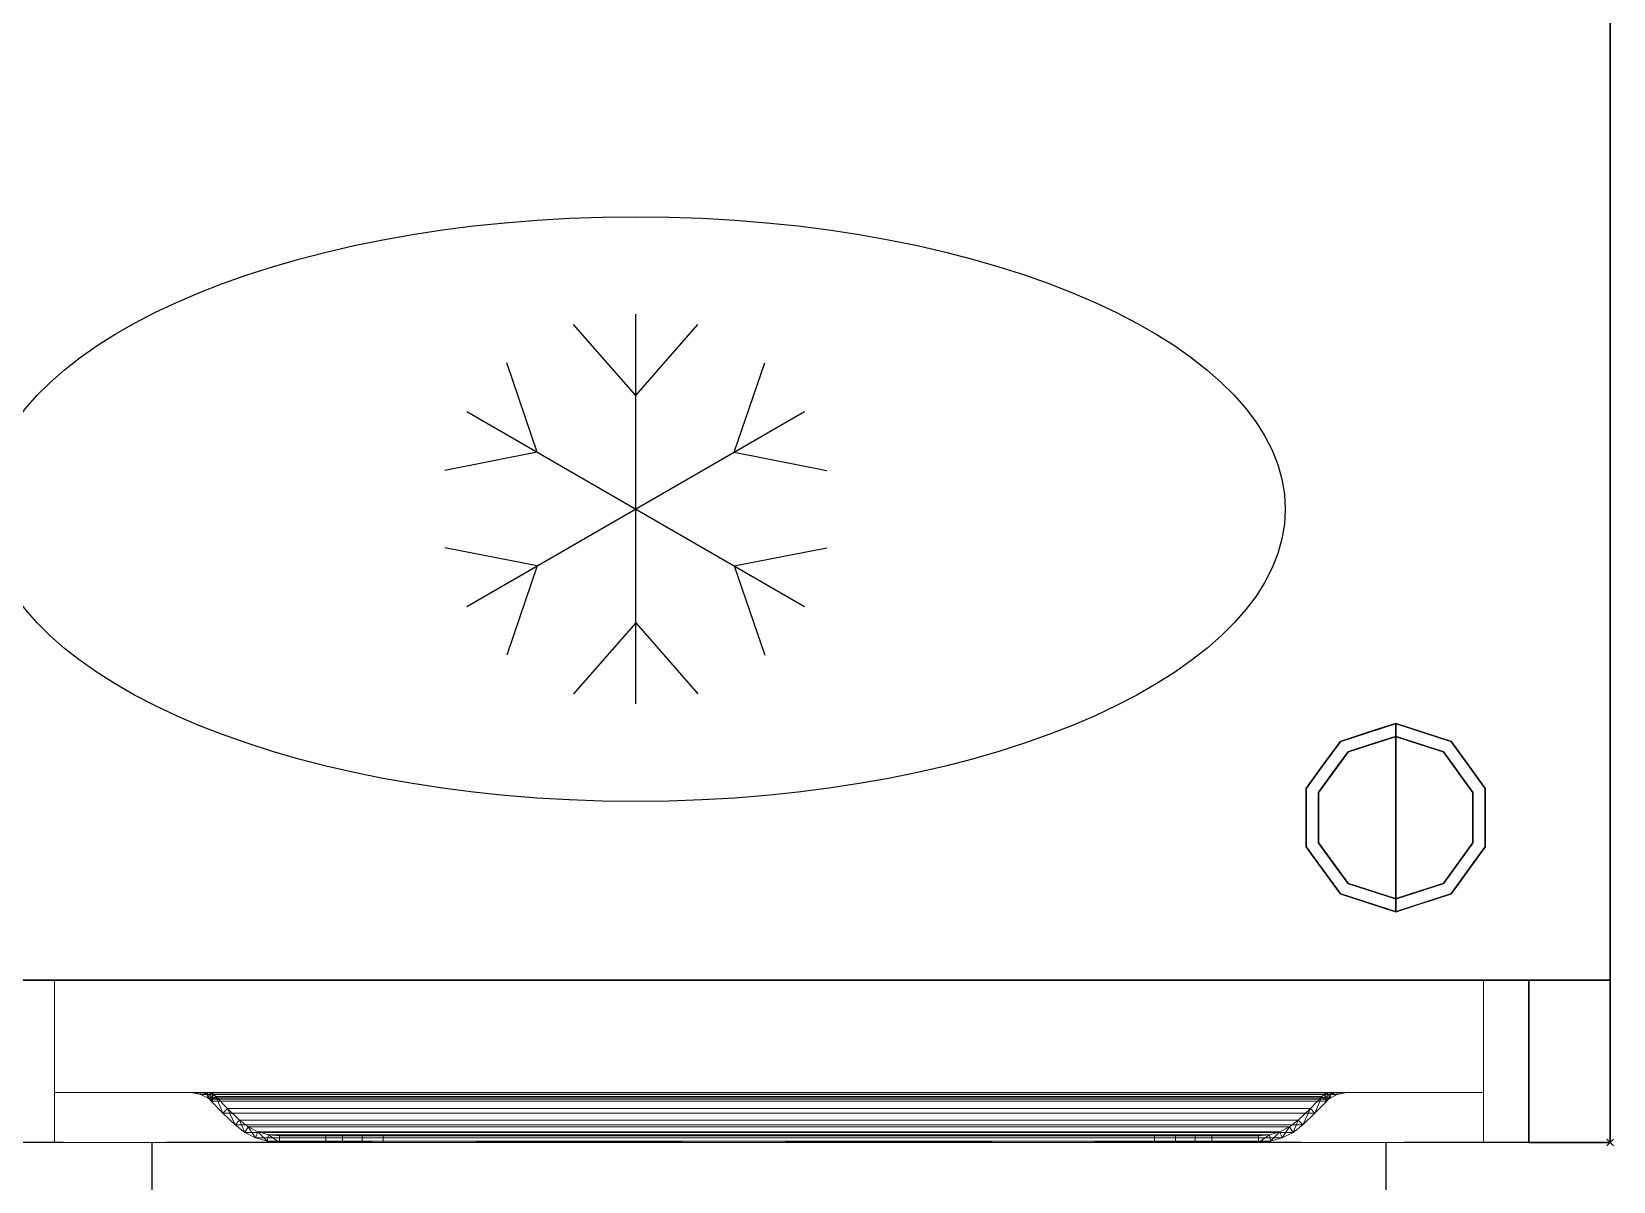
# Model space of a CAD drawing. Header units: millimetres. Extents: x -1 to 1796, y -1098 to 1.
# Drawn here: x 1309 to 1796, y -707 to -353 of the extents above; entities that cross this region are included whole.
import ezdxf

# ---------------------------------------------------------------- set-up
doc = ezdxf.new("R2010")
doc.units = ezdxf.units.MM
doc.header["$PDMODE"] = 3
doc.linetypes.add('NASCOSTA', pattern=[9.525, 6.35, -3.175])
for name, color, linetype in [('IQ_200_3D', 1, 'Continuous'), ('IQ_204_2D', 7, 'Continuous'), ('IQ_204_3D', 7, 'Continuous'), ('IQ_INS_3D', 3, 'Continuous')]:
    doc.layers.add(name, color=color, linetype=linetype)

# ---------------------------------------------------------------- blocks, each defined once
blk = doc.blocks.new('hpp_bh_2d')
at = {"layer": 'IQ_204_2D', "linetype": 'NASCOSTA', "ltscale": 10}
for p, q in [((30, 0), (30, -45)), ((410, -45), (410, 0)), ((0, -45), (0, -80)), ((440, -45), (0, -45)), ((440, -80), (440, -45)), ((0, -80), (440, -80)), ((30, -80), (30, -205)), ((410, -205), (410, -80)), ((0, -205), (0, -240)), ((440, -205), (0, -205)), ((0, -205), (0, -240)), ((440, -240), (440, -205)), ((440, -240), (440, -205)), ((0, -240), (440, -240))]:
    blk.add_line(p, q, dxfattribs=at)
blk = doc.blocks.new('hpp_bh_3d')
at = {"layer": 'IQ_200_3D', "lineweight": 9}
mesh = blk.add_polyface(dxfattribs=at)
corners = [(0, -50, 568.83), (0, -34.6, 626.33), (0, -34.6, 675), (0, 0, 675), (0, 0, 472.33), (0, -50, 472.33), (0, -50, 356.17), (0, -34.6, 413.66), (0, -34.6, 462.33), (0, 0, 462.33), (0, 0, 47), (0, -50, 47)]
mesh.append_faces([[corners[k] for k in face] for face in [(7, 9, 6)]], dxfattribs={"vtx0": -1, "vtx1": -1})
mesh.append_faces([[corners[k] for k in face] for face in [(10, 11, 6, 9), (7, 8, 9)]], dxfattribs={"vtx2": -1})
mesh.append_faces([[corners[k] for k in face] for face in [(4, 5, 0, 1), (1, 2, 3, 4)]], dxfattribs={"vtx3": -1})
mesh = blk.add_polyface(dxfattribs=at)
corners = [(440, -50, 472.33), (0, -50, 472.33), (0, 0, 472.33), (440, 0, 472.33)]
mesh.append_faces([[corners[k] for k in face] for face in [(0, 1, 2, 3)]])
mesh = blk.add_polyface(dxfattribs=at)
corners = [(440, 0, 472.33), (0, 0, 472.33), (0, 0, 675), (440, 0, 675)]
mesh.append_faces([[corners[k] for k in face] for face in [(0, 1, 2, 3)]])
mesh = blk.add_polyface(dxfattribs=at)
corners = [(440, 0, 675), (0, 0, 675), (0, -34.6, 675), (440, -34.6, 675)]
mesh.append_faces([[corners[k] for k in face] for face in [(0, 1, 2, 3)]])
mesh = blk.add_polyface(dxfattribs=at)
corners = [(440, -50, 47), (0, -50, 47), (0, 0, 47), (440, 0, 47)]
mesh.append_faces([[corners[k] for k in face] for face in [(0, 1, 2, 3)]])
mesh = blk.add_polyface(dxfattribs=at)
corners = [(440, 0, 47), (0, 0, 47), (0, 0, 462.33), (440, 0, 462.33)]
mesh.append_faces([[corners[k] for k in face] for face in [(0, 1, 2, 3)]])
mesh = blk.add_polyface(dxfattribs=at)
corners = [(440, 0, 462.33), (0, 0, 462.33), (0, -34.6, 462.33), (440, -34.6, 462.33)]
mesh.append_faces([[corners[k] for k in face] for face in [(0, 1, 2, 3)]])
mesh = blk.add_polyface(dxfattribs=at)
corners = [(440, -50, 568.83), (440, -50, 472.33), (440, 0, 472.33), (440, 0, 675), (440, -34.6, 675), (440, -34.6, 626.33), (440, -50, 356.17), (440, -50, 47), (440, 0, 47), (440, 0, 462.33), (440, -34.6, 462.33), (440, -34.6, 413.66)]
mesh.append_faces([[corners[k] for k in face] for face in [(9, 11, 6)]], dxfattribs={"vtx0": -1, "vtx2": -1})
mesh.append_faces([[corners[k] for k in face] for face in [(3, 4, 5, 2), (0, 1, 2, 5), (9, 10, 11)]], dxfattribs={"vtx2": -1})
mesh.append_faces([[corners[k] for k in face] for face in [(6, 7, 8, 9)]], dxfattribs={"vtx3": -1})
mesh = blk.add_polyface(dxfattribs=at)
corners = [(440, -34.6, 626.33), (0, -34.6, 626.33), (0, -50, 568.83), (440, -50, 568.83)]
mesh.append_faces([[corners[k] for k in face] for face in [(0, 1, 2, 3)]])
mesh = blk.add_polyface(dxfattribs=at)
corners = [(440, -34.6, 413.66), (0, -34.6, 413.66), (0, -50, 356.17), (440, -50, 356.17)]
mesh.append_faces([[corners[k] for k in face] for face in [(0, 1, 2, 3)]])
mesh = blk.add_polyface(dxfattribs=at)
corners = [(440, -34.6, 626.33), (440, -34.6, 675), (0, -34.6, 675), (0, -34.6, 626.33), (48.27, -34.6, 656.6), (47.14, -34.6, 657.73), (44.96, -34.6, 659.62), (42.53, -34.6, 661.17), (39.91, -34.6, 662.35), (400.09, -34.6, 662.35), (397.47, -34.6, 661.17), (395.04, -34.6, 659.62), (392.86, -34.6, 657.73), (391.73, -34.6, 656.6)]
mesh.append_faces([[corners[k] for k in face] for face in [(12, 9, 10, 11)]], dxfattribs={"vtx0": -1})
mesh.append_faces([[corners[k] for k in face] for face in [(13, 0, 9, 12)]], dxfattribs={"vtx0": -1, "vtx1": -1, "vtx2": -1})
mesh.append_faces([[corners[k] for k in face] for face in [(8, 3, 4, 5)]], dxfattribs={"vtx0": -1, "vtx1": -1, "vtx3": -1})
mesh.append_faces([[corners[k] for k in face] for face in [(0, 13, 4, 3), (9, 0, 1)]], dxfattribs={"vtx0": -1, "vtx2": -1})
mesh.append_faces([[corners[k] for k in face] for face in [(2, 3, 8)]], dxfattribs={"vtx1": -1, "vtx2": -1})
mesh.append_faces([[corners[k] for k in face] for face in [(1, 2, 8, 9)]], dxfattribs={"vtx1": -1, "vtx3": -1})
mesh.append_faces([[corners[k] for k in face] for face in [(5, 6, 7, 8)]], dxfattribs={"vtx3": -1})
mesh = blk.add_polyface(dxfattribs=at)
corners = [(440, -34.6, 413.66), (440, -34.6, 462.33), (0, -34.6, 462.33), (0, -34.6, 413.66), (48.27, -34.6, 443.93), (47.14, -34.6, 445.06), (44.96, -34.6, 446.95), (42.53, -34.6, 448.5), (39.91, -34.6, 449.69), (400.09, -34.6, 449.69), (397.47, -34.6, 448.5), (395.04, -34.6, 446.95), (392.86, -34.6, 445.06), (391.73, -34.6, 443.93)]
mesh.append_faces([[corners[k] for k in face] for face in [(12, 9, 10, 11)]], dxfattribs={"vtx0": -1})
mesh.append_faces([[corners[k] for k in face] for face in [(13, 0, 9, 12)]], dxfattribs={"vtx0": -1, "vtx1": -1, "vtx2": -1})
mesh.append_faces([[corners[k] for k in face] for face in [(8, 3, 4, 5)]], dxfattribs={"vtx0": -1, "vtx1": -1, "vtx3": -1})
mesh.append_faces([[corners[k] for k in face] for face in [(0, 13, 4, 3), (9, 0, 1)]], dxfattribs={"vtx0": -1, "vtx2": -1})
mesh.append_faces([[corners[k] for k in face] for face in [(2, 3, 8)]], dxfattribs={"vtx1": -1, "vtx2": -1})
mesh.append_faces([[corners[k] for k in face] for face in [(1, 2, 8, 9)]], dxfattribs={"vtx1": -1, "vtx3": -1})
mesh.append_faces([[corners[k] for k in face] for face in [(5, 6, 7, 8)]], dxfattribs={"vtx3": -1})
mesh = blk.add_polyface(dxfattribs=at)
corners = [(39.91, -34.6, 662.35), (42.53, -34.6, 661.17), (44.96, -34.6, 659.62), (47.14, -34.6, 657.73), (47.14, -36.25, 657.73), (45.05, -35.22, 659.55), (42.6, -34.74, 661.13), (47.14, -35.09, 657.73), (41, -34.66, 661.86), (41.02, -34.6, 661.85)]
mesh.append_faces([[corners[k] for k in face] for face in [(7, 2, 3)]], dxfattribs={"vtx0": -1})
mesh.append_faces([[corners[k] for k in face] for face in [(5, 2, 7)]], dxfattribs={"vtx0": -1, "vtx1": -1, "vtx2": -1})
mesh.append_faces([[corners[k] for k in face] for face in [(6, 1, 2), (1, 6, 8)]], dxfattribs={"vtx0": -1, "vtx2": -1})
mesh.append_faces([[corners[k] for k in face] for face in [(5, 6, 2), (9, 1, 8)]], dxfattribs={"vtx1": -1, "vtx2": -1})
mesh.append_faces([[corners[k] for k in face] for face in [(8, 0, 9), (7, 4, 5)]], dxfattribs={"vtx2": -1})
mesh = blk.add_polyface(dxfattribs=at)
corners = [(48.27, -37.26, 656.6), (391.73, -37.26, 656.6), (392.27, -36.73, 657.14), (392.86, -36.25, 657.73), (394.95, -35.22, 659.55), (397.4, -34.74, 661.13), (400.09, -34.6, 662.35), (39.91, -34.6, 662.35), (42.6, -34.74, 661.13), (45.05, -35.22, 659.55), (47.14, -36.25, 657.73), (47.73, -36.73, 657.14)]
mesh.append_faces([[corners[k] for k in face] for face in [(8, 5, 6, 7)]], dxfattribs={"vtx0": -1})
mesh.append_faces([[corners[k] for k in face] for face in [(9, 4, 5, 8), (4, 9, 10, 3), (11, 2, 3, 10)]], dxfattribs={"vtx0": -1, "vtx2": -1})
mesh.append_faces([[corners[k] for k in face] for face in [(0, 1, 2, 11)]], dxfattribs={"vtx2": -1})
mesh = blk.add_polyface(dxfattribs=at)
corners = [(48.27, -37.26, 443.93), (391.73, -37.26, 443.93), (392.27, -36.73, 444.47), (392.86, -36.25, 445.06), (394.95, -35.22, 446.88), (397.4, -34.74, 448.46), (400.09, -34.6, 449.69), (39.91, -34.6, 449.69), (42.6, -34.74, 448.46), (45.05, -35.22, 446.88), (47.14, -36.25, 445.06), (47.73, -36.73, 444.47)]
mesh.append_faces([[corners[k] for k in face] for face in [(8, 5, 6, 7)]], dxfattribs={"vtx0": -1})
mesh.append_faces([[corners[k] for k in face] for face in [(9, 4, 5, 8), (4, 9, 10, 3), (11, 2, 3, 10)]], dxfattribs={"vtx0": -1, "vtx2": -1})
mesh.append_faces([[corners[k] for k in face] for face in [(0, 1, 2, 11)]], dxfattribs={"vtx2": -1})
mesh = blk.add_polyface(dxfattribs=at)
corners = [(39.91, -34.6, 449.69), (42.53, -34.6, 448.5), (44.96, -34.6, 446.95), (47.14, -34.6, 445.06), (47.14, -36.25, 445.06), (45.05, -35.22, 446.88), (42.6, -34.74, 448.46), (47.14, -35.09, 445.06), (41, -34.66, 449.19), (41.02, -34.6, 449.18)]
mesh.append_faces([[corners[k] for k in face] for face in [(7, 2, 3)]], dxfattribs={"vtx0": -1})
mesh.append_faces([[corners[k] for k in face] for face in [(5, 2, 7)]], dxfattribs={"vtx0": -1, "vtx1": -1, "vtx2": -1})
mesh.append_faces([[corners[k] for k in face] for face in [(6, 1, 2), (1, 6, 8)]], dxfattribs={"vtx0": -1, "vtx2": -1})
mesh.append_faces([[corners[k] for k in face] for face in [(5, 6, 2), (9, 1, 8)]], dxfattribs={"vtx1": -1, "vtx2": -1})
mesh.append_faces([[corners[k] for k in face] for face in [(8, 0, 9), (7, 4, 5)]], dxfattribs={"vtx2": -1})
mesh = blk.add_polyface(dxfattribs=at)
corners = [(47.14, -34.6, 657.73), (48.27, -34.6, 656.6), (49.03, -35.21, 655.84), (49.73, -35.89, 655.14), (53.3, -39.59, 651.57), (57, -43.16, 647.87), (59.67, -45.22, 645.2), (62.68, -46.75, 642.19), (65.92, -47.68, 638.95), (69.28, -48, 635.59), (83.58, -48, 621.29), (83.58, -50, 621.29), (69.28, -50, 635.59), (65.55, -49.65, 639.32), (61.95, -48.61, 642.92), (58.6, -46.91, 646.27), (55.64, -44.62, 649.23), (51.89, -41.01, 652.98), (48.27, -37.26, 656.6), (47.73, -36.73, 657.14), (47.14, -36.25, 657.73)]
mesh.append_faces([[corners[k] for k in face] for face in [(13, 8, 12), (15, 6, 14), (7, 14, 6), (18, 3, 17), (2, 19, 1)]], dxfattribs={"vtx0": -1, "vtx1": -1})
mesh.append_faces([[corners[k] for k in face] for face in [(12, 8, 9), (7, 13, 14), (2, 18, 19), (1, 19, 20)]], dxfattribs={"vtx0": -1, "vtx2": -1})
mesh.append_faces([[corners[k] for k in face] for face in [(5, 6, 15), (7, 8, 13), (4, 5, 16), (15, 16, 5), (3, 4, 17), (16, 17, 4), (2, 3, 18)]], dxfattribs={"vtx1": -1, "vtx2": -1})
mesh.append_faces([[corners[k] for k in face] for face in [(10, 11, 12, 9), (20, 0, 1)]], dxfattribs={"vtx2": -1})
mesh = blk.add_polyface(dxfattribs=at)
corners = [(47.14, -34.6, 445.06), (48.27, -34.6, 443.93), (49.03, -35.21, 443.17), (49.73, -35.89, 442.47), (53.3, -39.59, 438.9), (57, -43.16, 435.2), (59.67, -45.22, 432.53), (62.68, -46.75, 429.52), (65.92, -47.68, 426.28), (69.28, -48, 422.92), (83.58, -48, 408.62), (83.58, -50, 408.62), (69.28, -50, 422.92), (65.55, -49.65, 426.66), (61.95, -48.61, 430.26), (58.6, -46.91, 433.6), (55.64, -44.62, 436.57), (51.89, -41.01, 440.31), (48.27, -37.26, 443.93), (47.73, -36.73, 444.47), (47.14, -36.25, 445.06)]
mesh.append_faces([[corners[k] for k in face] for face in [(13, 8, 12), (15, 6, 14), (7, 14, 6), (2, 19, 1)]], dxfattribs={"vtx0": -1, "vtx1": -1})
mesh.append_faces([[corners[k] for k in face] for face in [(12, 8, 9), (7, 13, 14), (3, 17, 18, 2), (2, 18, 19), (1, 19, 20)]], dxfattribs={"vtx0": -1, "vtx2": -1})
mesh.append_faces([[corners[k] for k in face] for face in [(5, 6, 15), (7, 8, 13), (15, 16, 5), (3, 4, 17)]], dxfattribs={"vtx1": -1, "vtx2": -1})
mesh.append_faces([[corners[k] for k in face] for face in [(4, 5, 16, 17)]], dxfattribs={"vtx1": -1, "vtx3": -1})
mesh.append_faces([[corners[k] for k in face] for face in [(10, 11, 12, 9), (20, 0, 1)]], dxfattribs={"vtx2": -1})
mesh = blk.add_polyface(dxfattribs=at)
corners = [(390.27, -35.89, 655.14), (49.73, -35.89, 655.14), (49.03, -35.21, 655.84), (48.27, -34.6, 656.6), (391.73, -34.6, 656.6), (390.97, -35.21, 655.84)]
mesh.append_faces([[corners[k] for k in face] for face in [(0, 1, 2, 5), (3, 4, 5, 2)]], dxfattribs={"vtx2": -1})
mesh = blk.add_polyface(dxfattribs=at)
corners = [(390.27, -35.89, 442.47), (49.73, -35.89, 442.47), (49.03, -35.21, 443.17), (48.27, -34.6, 443.93), (391.73, -34.6, 443.93), (390.97, -35.21, 443.17)]
mesh.append_faces([[corners[k] for k in face] for face in [(0, 1, 2, 5), (3, 4, 5, 2)]], dxfattribs={"vtx2": -1})
mesh = blk.add_polyface(dxfattribs=at)
corners = [(391.73, -37.26, 656.6), (48.27, -37.26, 656.6), (51.89, -41.01, 652.98), (55.64, -44.62, 649.23), (384.36, -44.62, 649.23), (388.11, -41.01, 652.98)]
mesh.append_faces([[corners[k] for k in face] for face in [(0, 1, 2, 5), (3, 4, 5, 2)]], dxfattribs={"vtx2": -1})
mesh = blk.add_polyface(dxfattribs=at)
corners = [(391.73, -37.26, 443.93), (48.27, -37.26, 443.93), (51.89, -41.01, 440.31), (55.64, -44.62, 436.57), (384.36, -44.62, 436.57), (388.11, -41.01, 440.31)]
mesh.append_faces([[corners[k] for k in face] for face in [(0, 1, 2, 5), (3, 4, 5, 2)]], dxfattribs={"vtx2": -1})
mesh = blk.add_polyface(dxfattribs=at)
corners = [(383, -43.16, 647.87), (57, -43.16, 647.87), (53.3, -39.59, 651.57), (49.73, -35.89, 655.14), (390.27, -35.89, 655.14), (386.7, -39.59, 651.57)]
mesh.append_faces([[corners[k] for k in face] for face in [(0, 1, 2, 5), (3, 4, 5, 2)]], dxfattribs={"vtx2": -1})
mesh = blk.add_polyface(dxfattribs=at)
corners = [(383, -43.16, 435.2), (57, -43.16, 435.2), (53.3, -39.59, 438.9), (49.73, -35.89, 442.47), (390.27, -35.89, 442.47), (386.7, -39.59, 438.9)]
mesh.append_faces([[corners[k] for k in face] for face in [(0, 1, 2, 5), (3, 4, 5, 2)]], dxfattribs={"vtx2": -1})
mesh = blk.add_polyface(dxfattribs=at)
corners = [(391.73, -34.6, 656.6), (392.86, -34.6, 657.73), (392.86, -36.25, 657.73), (392.27, -36.73, 657.14), (391.73, -37.26, 656.6), (388.11, -41.01, 652.98), (384.36, -44.62, 649.23), (381.4, -46.91, 646.27), (378.05, -48.61, 642.92), (374.45, -49.65, 639.32), (370.72, -50, 635.59), (356.42, -50, 621.29), (356.42, -48, 621.29), (370.72, -48, 635.59), (374.08, -47.68, 638.95), (377.32, -46.75, 642.19), (380.33, -45.22, 645.2), (383, -43.16, 647.87), (386.7, -39.59, 651.57), (390.27, -35.89, 655.14), (390.97, -35.21, 655.84)]
mesh.append_faces([[corners[k] for k in face] for face in [(17, 7, 16), (3, 0, 2), (0, 3, 20), (18, 6, 17), (7, 17, 6)]], dxfattribs={"vtx0": -1, "vtx1": -1})
mesh.append_faces([[corners[k] for k in face] for face in [(15, 8, 9), (8, 15, 16), (10, 13, 14), (14, 9, 10), (19, 4, 5)]], dxfattribs={"vtx0": -1, "vtx2": -1})
mesh.append_faces([[corners[k] for k in face] for face in [(7, 8, 16), (14, 15, 9), (3, 4, 20), (5, 6, 18), (18, 19, 5), (19, 20, 4)]], dxfattribs={"vtx1": -1, "vtx2": -1})
mesh.append_faces([[corners[k] for k in face] for face in [(0, 1, 2)]], dxfattribs={"vtx2": -1})
mesh.append_faces([[corners[k] for k in face] for face in [(10, 11, 12, 13)]], dxfattribs={"vtx3": -1})
mesh = blk.add_polyface(dxfattribs=at)
corners = [(391.73, -34.6, 443.93), (392.86, -34.6, 445.06), (392.86, -36.25, 445.06), (392.27, -36.73, 444.47), (391.73, -37.26, 443.93), (388.11, -41.01, 440.31), (384.36, -44.62, 436.57), (381.4, -46.91, 433.6), (378.05, -48.61, 430.26), (374.45, -49.65, 426.66), (370.72, -50, 422.92), (356.42, -50, 408.62), (356.42, -48, 408.62), (370.72, -48, 422.92), (374.08, -47.68, 426.28), (377.32, -46.75, 429.52), (380.33, -45.22, 432.53), (383, -43.16, 435.2), (386.7, -39.59, 438.9), (390.27, -35.89, 442.47), (390.97, -35.21, 443.17)]
mesh.append_faces([[corners[k] for k in face] for face in [(17, 7, 16), (3, 0, 2), (0, 3, 20), (7, 17, 6)]], dxfattribs={"vtx0": -1, "vtx1": -1})
mesh.append_faces([[corners[k] for k in face] for face in [(15, 8, 9), (8, 15, 16), (10, 13, 14), (14, 9, 10), (6, 17, 18, 5)]], dxfattribs={"vtx0": -1, "vtx2": -1})
mesh.append_faces([[corners[k] for k in face] for face in [(7, 8, 16), (14, 15, 9), (3, 4, 20), (18, 19, 5)]], dxfattribs={"vtx1": -1, "vtx2": -1})
mesh.append_faces([[corners[k] for k in face] for face in [(4, 5, 19, 20)]], dxfattribs={"vtx1": -1, "vtx3": -1})
mesh.append_faces([[corners[k] for k in face] for face in [(0, 1, 2)]], dxfattribs={"vtx2": -1})
mesh.append_faces([[corners[k] for k in face] for face in [(10, 11, 12, 13)]], dxfattribs={"vtx3": -1})
mesh = blk.add_polyface(dxfattribs=at)
corners = [(392.86, -34.6, 657.73), (395.04, -34.6, 659.62), (397.47, -34.6, 661.17), (400.09, -34.6, 662.35), (397.4, -34.74, 661.13), (394.95, -35.22, 659.55), (392.86, -36.25, 657.73), (399, -34.66, 661.86), (392.86, -35.09, 657.73), (398.98, -34.6, 661.85)]
mesh.append_faces([[corners[k] for k in face] for face in [(1, 8, 0), (8, 5, 6)]], dxfattribs={"vtx0": -1})
mesh.append_faces([[corners[k] for k in face] for face in [(5, 8, 1)]], dxfattribs={"vtx0": -1, "vtx1": -1, "vtx2": -1})
mesh.append_faces([[corners[k] for k in face] for face in [(7, 2, 9)]], dxfattribs={"vtx0": -1, "vtx2": -1})
mesh.append_faces([[corners[k] for k in face] for face in [(1, 2, 4), (7, 4, 2), (4, 5, 1)]], dxfattribs={"vtx1": -1, "vtx2": -1})
mesh.append_faces([[corners[k] for k in face] for face in [(9, 3, 7)]], dxfattribs={"vtx2": -1})
mesh = blk.add_polyface(dxfattribs=at)
corners = [(392.86, -34.6, 445.06), (395.04, -34.6, 446.95), (397.47, -34.6, 448.5), (400.09, -34.6, 449.69), (397.4, -34.74, 448.46), (394.95, -35.22, 446.88), (392.86, -36.25, 445.06), (399, -34.66, 449.19), (392.86, -35.09, 445.06), (398.98, -34.6, 449.18)]
mesh.append_faces([[corners[k] for k in face] for face in [(1, 8, 0), (8, 5, 6)]], dxfattribs={"vtx0": -1})
mesh.append_faces([[corners[k] for k in face] for face in [(5, 8, 1)]], dxfattribs={"vtx0": -1, "vtx1": -1, "vtx2": -1})
mesh.append_faces([[corners[k] for k in face] for face in [(7, 2, 9)]], dxfattribs={"vtx0": -1, "vtx2": -1})
mesh.append_faces([[corners[k] for k in face] for face in [(1, 2, 4), (7, 4, 2), (4, 5, 1)]], dxfattribs={"vtx1": -1, "vtx2": -1})
mesh.append_faces([[corners[k] for k in face] for face in [(9, 3, 7)]], dxfattribs={"vtx2": -1})
mesh = blk.add_polyface(dxfattribs=at)
corners = [(370.72, -48, 635.59), (69.28, -48, 635.59), (65.92, -47.68, 638.95), (62.68, -46.75, 642.19), (59.67, -45.22, 645.2), (57, -43.16, 647.87), (383, -43.16, 647.87), (380.33, -45.22, 645.2), (377.32, -46.75, 642.19), (374.08, -47.68, 638.95)]
mesh.append_faces([[corners[k] for k in face] for face in [(2, 9, 0, 1)]], dxfattribs={"vtx0": -1})
mesh.append_faces([[corners[k] for k in face] for face in [(9, 2, 3, 8), (4, 7, 8, 3)]], dxfattribs={"vtx0": -1, "vtx2": -1})
mesh.append_faces([[corners[k] for k in face] for face in [(5, 6, 7, 4)]], dxfattribs={"vtx2": -1})
mesh = blk.add_polyface(dxfattribs=at)
corners = [(370.72, -48, 422.92), (69.28, -48, 422.92), (65.92, -47.68, 426.28), (62.68, -46.75, 429.52), (59.67, -45.22, 432.53), (57, -43.16, 435.2), (383, -43.16, 435.2), (380.33, -45.22, 432.53), (377.32, -46.75, 429.52), (374.08, -47.68, 426.28)]
mesh.append_faces([[corners[k] for k in face] for face in [(2, 9, 0, 1)]], dxfattribs={"vtx0": -1})
mesh.append_faces([[corners[k] for k in face] for face in [(9, 2, 3, 8), (4, 7, 8, 3)]], dxfattribs={"vtx0": -1, "vtx2": -1})
mesh.append_faces([[corners[k] for k in face] for face in [(5, 6, 7, 4)]], dxfattribs={"vtx2": -1})
mesh = blk.add_polyface(dxfattribs=at)
corners = [(384.36, -44.62, 649.23), (55.64, -44.62, 649.23), (58.6, -46.91, 646.27), (61.95, -48.61, 642.92), (65.55, -49.65, 639.32), (69.28, -50, 635.59), (370.72, -50, 635.59), (374.45, -49.65, 639.32), (378.05, -48.61, 642.92), (381.4, -46.91, 646.27)]
mesh.append_faces([[corners[k] for k in face] for face in [(7, 4, 5, 6)]], dxfattribs={"vtx0": -1})
mesh.append_faces([[corners[k] for k in face] for face in [(9, 2, 3, 8), (4, 7, 8, 3)]], dxfattribs={"vtx0": -1, "vtx2": -1})
mesh.append_faces([[corners[k] for k in face] for face in [(0, 1, 2, 9)]], dxfattribs={"vtx2": -1})
mesh = blk.add_polyface(dxfattribs=at)
corners = [(384.36, -44.62, 436.57), (55.64, -44.62, 436.57), (58.6, -46.91, 433.6), (61.95, -48.61, 430.26), (65.55, -49.65, 426.66), (69.28, -50, 422.92), (370.72, -50, 422.92), (374.45, -49.65, 426.66), (378.05, -48.61, 430.26), (381.4, -46.91, 433.6)]
mesh.append_faces([[corners[k] for k in face] for face in [(7, 4, 5, 6)]], dxfattribs={"vtx0": -1})
mesh.append_faces([[corners[k] for k in face] for face in [(9, 2, 3, 8), (4, 7, 8, 3)]], dxfattribs={"vtx0": -1, "vtx2": -1})
mesh.append_faces([[corners[k] for k in face] for face in [(0, 1, 2, 9)]], dxfattribs={"vtx2": -1})
mesh = blk.add_polyface(dxfattribs=at)
corners = [(338.74, -48, 613.97), (101.26, -48, 613.97), (94.79, -48, 614.82), (88.76, -48, 617.32), (83.58, -48, 621.29), (69.28, -48, 635.59), (370.72, -48, 635.59), (356.42, -48, 621.29), (351.24, -48, 617.32), (345.21, -48, 614.82)]
mesh.append_faces([[corners[k] for k in face] for face in [(4, 2, 3)]], dxfattribs={"vtx0": -1})
mesh.append_faces([[corners[k] for k in face] for face in [(1, 5, 0)]], dxfattribs={"vtx0": -1, "vtx1": -1})
mesh.append_faces([[corners[k] for k in face] for face in [(6, 7, 0, 5)]], dxfattribs={"vtx1": -1, "vtx2": -1})
mesh.append_faces([[corners[k] for k in face] for face in [(1, 2, 4, 5)]], dxfattribs={"vtx1": -1, "vtx3": -1})
mesh.append_faces([[corners[k] for k in face] for face in [(8, 9, 0, 7)]], dxfattribs={"vtx2": -1})
mesh = blk.add_polyface(dxfattribs=at)
corners = [(338.74, -48, 401.3), (101.26, -48, 401.3), (94.79, -48, 402.15), (88.76, -48, 404.65), (83.58, -48, 408.62), (69.28, -48, 422.92), (370.72, -48, 422.92), (356.42, -48, 408.62), (351.24, -48, 404.65), (345.21, -48, 402.15)]
mesh.append_faces([[corners[k] for k in face] for face in [(4, 2, 3)]], dxfattribs={"vtx0": -1})
mesh.append_faces([[corners[k] for k in face] for face in [(1, 5, 0)]], dxfattribs={"vtx0": -1, "vtx1": -1})
mesh.append_faces([[corners[k] for k in face] for face in [(6, 7, 0, 5)]], dxfattribs={"vtx1": -1, "vtx2": -1})
mesh.append_faces([[corners[k] for k in face] for face in [(1, 2, 4, 5)]], dxfattribs={"vtx1": -1, "vtx3": -1})
mesh.append_faces([[corners[k] for k in face] for face in [(8, 9, 0, 7)]], dxfattribs={"vtx2": -1})
mesh = blk.add_polyface(dxfattribs=at)
corners = [(83.58, -50, 621.29), (83.58, -48, 621.29), (88.76, -48, 617.32), (94.79, -48, 614.82), (101.26, -48, 613.97), (101.26, -50, 613.97), (94.79, -50, 614.82), (88.76, -50, 617.32)]
mesh.append_faces([[corners[k] for k in face] for face in [(2, 7, 0, 1)]], dxfattribs={"vtx0": -1})
mesh.append_faces([[corners[k] for k in face] for face in [(3, 6, 7, 2)]], dxfattribs={"vtx0": -1, "vtx2": -1})
mesh.append_faces([[corners[k] for k in face] for face in [(4, 5, 6, 3)]], dxfattribs={"vtx2": -1})
mesh = blk.add_polyface(dxfattribs=at)
corners = [(83.58, -50, 408.62), (83.58, -48, 408.62), (88.76, -48, 404.65), (94.79, -48, 402.15), (101.26, -48, 401.3), (101.26, -50, 401.3), (94.79, -50, 402.15), (88.76, -50, 404.65)]
mesh.append_faces([[corners[k] for k in face] for face in [(2, 7, 0, 1)]], dxfattribs={"vtx0": -1})
mesh.append_faces([[corners[k] for k in face] for face in [(3, 6, 7, 2)]], dxfattribs={"vtx0": -1, "vtx2": -1})
mesh.append_faces([[corners[k] for k in face] for face in [(4, 5, 6, 3)]], dxfattribs={"vtx2": -1})
mesh = blk.add_polyface(dxfattribs=at)
corners = [(338.74, -48, 613.97), (338.74, -50, 613.97), (101.26, -50, 613.97), (101.26, -48, 613.97)]
mesh.append_faces([[corners[k] for k in face] for face in [(0, 1, 2, 3)]])
mesh = blk.add_polyface(dxfattribs=at)
corners = [(338.74, -48, 401.3), (338.74, -50, 401.3), (101.26, -50, 401.3), (101.26, -48, 401.3)]
mesh.append_faces([[corners[k] for k in face] for face in [(0, 1, 2, 3)]])
mesh = blk.add_polyface(dxfattribs=at)
corners = [(356.42, -48, 621.29), (356.42, -50, 621.29), (351.24, -50, 617.32), (345.21, -50, 614.82), (338.74, -50, 613.97), (338.74, -48, 613.97), (345.21, -48, 614.82), (351.24, -48, 617.32)]
mesh.append_faces([[corners[k] for k in face] for face in [(6, 3, 4, 5)]], dxfattribs={"vtx0": -1})
mesh.append_faces([[corners[k] for k in face] for face in [(7, 2, 3, 6)]], dxfattribs={"vtx0": -1, "vtx2": -1})
mesh.append_faces([[corners[k] for k in face] for face in [(0, 1, 2, 7)]], dxfattribs={"vtx2": -1})
mesh = blk.add_polyface(dxfattribs=at)
corners = [(356.42, -48, 408.62), (356.42, -50, 408.62), (351.24, -50, 404.65), (345.21, -50, 402.15), (338.74, -50, 401.3), (338.74, -48, 401.3), (345.21, -48, 402.15), (351.24, -48, 404.65)]
mesh.append_faces([[corners[k] for k in face] for face in [(6, 3, 4, 5)]], dxfattribs={"vtx0": -1})
mesh.append_faces([[corners[k] for k in face] for face in [(7, 2, 3, 6)]], dxfattribs={"vtx0": -1, "vtx2": -1})
mesh.append_faces([[corners[k] for k in face] for face in [(0, 1, 2, 7)]], dxfattribs={"vtx2": -1})
mesh = blk.add_polyface(dxfattribs=at)
corners = [(440, -50, 568.83), (0, -50, 568.83), (0, -50, 472.33), (440, -50, 472.33)]
mesh.append_faces([[corners[k] for k in face] for face in [(0, 1, 2, 3)]])
mesh = blk.add_polyface(dxfattribs=at)
corners = [(440, -50, 356.17), (0, -50, 356.17), (0, -50, 47), (440, -50, 47)]
mesh.append_faces([[corners[k] for k in face] for face in [(0, 1, 2, 3)]])
mesh = blk.add_polyface(dxfattribs=at)
corners = [(370.72, -50, 635.59), (69.28, -50, 635.59), (83.58, -50, 621.29), (88.76, -50, 617.32), (94.79, -50, 614.82), (101.26, -50, 613.97), (338.74, -50, 613.97), (345.21, -50, 614.82), (351.24, -50, 617.32), (356.42, -50, 621.29)]
mesh.append_faces([[corners[k] for k in face] for face in [(6, 9, 0, 5)]], dxfattribs={"vtx0": -1, "vtx2": -1})
mesh.append_faces([[corners[k] for k in face] for face in [(1, 2, 5, 0)]], dxfattribs={"vtx1": -1, "vtx2": -1})
mesh.append_faces([[corners[k] for k in face] for face in [(7, 8, 9, 6), (3, 4, 5, 2)]], dxfattribs={"vtx2": -1})
mesh = blk.add_polyface(dxfattribs=at)
corners = [(370.72, -50, 422.92), (69.28, -50, 422.92), (83.58, -50, 408.62), (88.76, -50, 404.65), (94.79, -50, 402.15), (101.26, -50, 401.3), (338.74, -50, 401.3), (345.21, -50, 402.15), (351.24, -50, 404.65), (356.42, -50, 408.62)]
mesh.append_faces([[corners[k] for k in face] for face in [(6, 9, 0, 5)]], dxfattribs={"vtx0": -1, "vtx2": -1})
mesh.append_faces([[corners[k] for k in face] for face in [(1, 2, 5, 0)]], dxfattribs={"vtx1": -1, "vtx2": -1})
mesh.append_faces([[corners[k] for k in face] for face in [(7, 8, 9, 6), (3, 4, 5, 2)]], dxfattribs={"vtx2": -1})
blk = doc.blocks.new('ice_ref')
at = {"layer": 'IQ_204_2D'}
for p, q in [((0, -60), (0, 60)), ((0, 35), (-19.12, 56.87)), ((0, 35), (19.12, 56.87)), ((-30.31, 17.5), (-39.7, 44.99)), ((30.31, 17.5), (39.7, 44.99)), ((-51.96, -30), (51.96, 30)), ((-51.96, 30), (51.96, -30)), ((-30.31, 17.5), (-58.81, 11.88)), ((30.31, 17.5), (58.81, 11.88)), ((-30.31, -17.5), (-58.81, -11.88)), ((30.31, -17.5), (58.81, -11.88)), ((-30.31, -17.5), (-39.7, -44.99)), ((30.31, -17.5), (39.7, -44.99)), ((0, -35), (-19.12, -56.87)), ((0, -35), (19.12, -56.87))]:
    blk.add_line(p, q, dxfattribs=at)
blk.add_ellipse((0, 0), major_axis=(-200, 0), ratio=0.45, dxfattribs=at)

msp = doc.modelspace()

# ---------------------------------------------------------------- linework, layer by layer
at = {"layer": 'IQ_200_3D'}
for points in [[(1795, -645, 150), (0, -645, 150), (0, 0, 150), (1795, 0, 150)], [(1795, -645, 198), (1795, -695, 198), (1770, -695, 198), (1770, -645, 198)], [(1770, -645, 850), (1770, -645, 198), (1770, -695, 198), (1770, -695, 850)], [(1770, -695, 850), (1770, -695, 198), (1795, -695, 198), (1795, -695, 850)]]:
    msp.add_3dface(points, dxfattribs=at)
for points, invisible_edges in [([(1795, -645, 198), (1795, 0, 850), (1795, -695, 850), (1795, -695, 198)], 1), ([(1795, 0, 150), (1795, 0, 850), (1795, -645, 198), (1795, -645, 150)], 2), ([(25, -645, 198), (0, -645, 198), (0, -645, 150), (1795, -645, 150)], 8), ([(1795, -645, 150), (1795, -645, 198), (1770, -645, 198), (25, -645, 198)], 12), ([(1770, -645, 198), (1770, -645, 850), (25, -645, 850), (25, -645, 198)], 8), ([(1770, -645, 198), (1770, -645, 850), (25, -645, 850), (25, -645, 198)], 4)]:
    msp.add_3dface(points, dxfattribs=dict(at, invisible_edges=invisible_edges))
at = {"layer": 'IQ_204_2D', "linetype": 'NASCOSTA', "ltscale": 10}
msp.add_line((0, -645), (1795, -645), dxfattribs=at)
at = {"layer": 'IQ_204_2D', "color": 7, "linetype": 'NASCOSTA', "ltscale": 10}
msp.add_lwpolyline([(0, 0), (1795, 0), (1795, -695), (0, -695)], close=True, dxfattribs=at)
at = {"layer": 'IQ_204_3D'}
for points, invisible_edges in [([(1729, -566, 25), (1729, -570, 25), (1714.31, -574.77, 25), (1711.95, -571.54, 25)], 4), ([(1720.48, -568.77, 150), (1720.48, -568.77, 150), (1716.92, -569.93, 25), (1711.95, -571.54, 150)], 6), ([(1720.48, -568.77, 150), (1720.48, -568.77, 150), (1721.88, -568.31, 25), (1716.92, -569.93, 25)], 11), ([(1720.48, -568.77, 150), (1720.48, -568.77, 150), (1729, -566, 150), (1721.88, -568.31, 25)], 13), ([(1729, -566, 150), (1729, -566, 150), (1729, -566, 25), (1721.88, -568.31, 25)], 9), ([(1737.52, -568.77, 150), (1737.52, -568.77, 25), (1729, -566, 25), (1729, -566, 150)], 1), ([(1729, -566, 25), (1746.05, -571.54, 25), (1743.69, -574.77, 25), (1729, -570, 25)], 2), ([(1746.05, -571.54, 25), (1737.52, -568.77, 25), (1737.52, -568.77, 150), (1746.05, -571.54, 150)], 10), ([(1711.95, -571.54, 25), (1714.31, -574.77, 25), (1705.22, -587.27, 25), (1701.42, -586.04, 25)], 5), ([(1729, -570), (1729, -595), (1705.22, -587.27), (1714.31, -574.77)], 2), ([(1706.69, -578.79, 150), (1711.95, -571.54, 150), (1711.95, -571.54, 25), (1706.69, -578.79, 25)], 10), ([(1711.95, -571.54, 25), (1711.95, -571.54, 25), (1711.95, -571.54, 150), (1716.92, -569.93, 25)], 6), ([(1721.87, -572.32), (1721.87, -572.32), (1714.31, -574.77), (1721.65, -572.39, 25)], 13), ([(1714.31, -574.77, 25), (1714.31, -574.77, 25), (1721.65, -572.39, 25), (1714.31, -574.77)], 13), ([(1721.65, -572.39, 25), (1721.65, -572.39, 25), (1729, -570, 25), (1721.87, -572.32)], 13), ([(1729, -570, 25), (1729, -570, 25), (1729, -570), (1721.87, -572.32)], 9), ([(1729, -570), (1729, -570, 25), (1736.35, -572.39, 25), (1736.35, -572.39)], 4), ([(1752.78, -587.27), (1729, -595), (1729, -570), (1743.69, -574.77)], 1), ([(1736.35, -572.39), (1736.35, -572.39, 25), (1743.69, -574.77, 25), (1743.69, -574.77)], 5), ([(1746.05, -571.54, 25), (1756.58, -586.04, 25), (1752.78, -587.27, 25), (1743.69, -574.77, 25)], 10), ([(1746.05, -571.54, 150), (1751.31, -578.79, 150), (1751.31, -578.79, 25), (1746.05, -571.54, 25)], 10), ([(1706.69, -578.79, 25), (1701.42, -586.04, 25), (1701.42, -586.04, 150), (1706.69, -578.79, 150)], 10), ([(1714.31, -574.77, 25), (1714.31, -574.77), (1709.76, -581.02), (1709.76, -581.02, 25)], 5), ([(1743.69, -574.77), (1743.69, -574.77, 25), (1748.24, -581.02, 25), (1748.24, -581.02)], 5), ([(1751.31, -578.79, 150), (1756.58, -586.04, 150), (1756.58, -586.04, 25), (1751.31, -578.79, 25)], 10), ([(1709.76, -581.02, 25), (1709.76, -581.02), (1705.22, -587.27), (1705.22, -587.27, 25)], 5), ([(1748.24, -581.02), (1748.24, -581.02, 25), (1752.78, -587.27, 25), (1752.78, -587.27)], 5), ([(1701.42, -595, 150), (1701.42, -586.04, 150), (1701.42, -586.04, 25), (1701.42, -595, 25)], 10), ([(1701.42, -586.04, 25), (1705.22, -587.27, 25), (1705.22, -602.73, 25), (1701.42, -603.96, 25)], 5), ([(1705.22, -587.27), (1705.22, -595), (1705.22, -602.73, 25), (1705.22, -595, 25)], 10), ([(1705.22, -595, 25), (1705.22, -595, 25), (1705.22, -587.27, 25), (1705.22, -587.27)], 13), ([(1705.22, -587.27), (1705.22, -587.27), (1729, -595), (1705.22, -602.73)], 6), ([(1729, -595), (1729, -595), (1752.78, -587.27), (1752.78, -602.73)], 11), ([(1756.58, -586.04, 25), (1756.58, -603.96, 25), (1752.78, -602.73, 25), (1752.78, -587.27, 25)], 10), ([(1752.78, -587.27), (1752.78, -587.27, 25), (1752.78, -595, 25), (1752.78, -595)], 5), ([(1756.58, -595, 25), (1756.58, -586.04, 25), (1756.58, -586.04, 150), (1756.58, -595, 150)], 10), ([(1701.42, -595, 25), (1701.42, -603.96, 25), (1701.42, -603.96, 150), (1701.42, -595, 150)], 10), ([(1705.22, -602.73, 25), (1705.22, -602.73, 25), (1705.22, -595), (1705.22, -602.73)], 11), ([(1705.22, -602.73), (1729, -595), (1729, -620), (1714.31, -615.23)], 1), ([(1729, -620), (1729, -595), (1752.78, -602.73), (1743.69, -615.23)], 2), ([(1752.78, -595), (1752.78, -595, 25), (1752.78, -602.73, 25), (1752.78, -602.73)], 5), ([(1756.58, -603.96, 25), (1756.58, -595, 25), (1756.58, -595, 150), (1756.58, -603.96, 150)], 10), ([(1705.22, -602.73, 25), (1714.31, -615.23, 25), (1711.95, -618.46, 25), (1701.42, -603.96, 25)], 10), ([(1705.22, -602.73, 25), (1705.22, -602.73), (1709.76, -608.98), (1709.76, -608.98, 25)], 5), ([(1752.78, -602.73, 25), (1756.58, -603.96, 25), (1746.05, -618.46, 25), (1743.69, -615.23, 25)], 5), ([(1748.24, -608.98), (1752.78, -602.73), (1752.78, -602.73, 25), (1748.24, -608.98, 25)], 10), ([(1701.42, -603.96, 25), (1706.69, -611.21, 25), (1706.69, -611.21, 150), (1701.42, -603.96, 150)], 10), ([(1756.58, -603.96, 150), (1751.31, -611.21, 150), (1751.31, -611.21, 25), (1756.58, -603.96, 25)], 10), ([(1706.69, -611.21, 25), (1711.95, -618.46, 25), (1711.95, -618.46, 150), (1706.69, -611.21, 150)], 10), ([(1714.31, -615.23), (1714.31, -615.23, 25), (1709.76, -608.98, 25), (1709.76, -608.98)], 5), ([(1743.69, -615.23), (1748.24, -608.98), (1748.24, -608.98, 25), (1743.69, -615.23, 25)], 10), ([(1746.05, -618.46, 25), (1751.31, -611.21, 25), (1751.31, -611.21, 150), (1746.05, -618.46, 150)], 10), ([(1714.31, -615.23, 25), (1729, -620, 25), (1729, -624, 25), (1711.95, -618.46, 25)], 8), ([(1711.95, -618.46, 150), (1711.95, -618.46, 150), (1711.95, -618.46, 25), (1716.92, -620.07, 150)], 6), ([(1720.48, -621.23, 25), (1720.48, -621.23, 25), (1716.92, -620.07, 150), (1711.95, -618.46, 25)], 6), ([(1714.31, -615.23), (1714.31, -615.23), (1721.65, -617.61, 25), (1714.31, -615.23, 25)], 11), ([(1721.87, -617.68), (1721.87, -617.68), (1721.65, -617.61, 25), (1714.31, -615.23)], 6), ([(1729, -620, 25), (1729, -620, 25), (1721.65, -617.61, 25), (1721.87, -617.68)], 13), ([(1721.87, -617.68), (1721.87, -617.68), (1729, -620), (1729, -620, 25)], 9), ([(1743.69, -615.23, 25), (1746.05, -618.46, 25), (1729, -624, 25), (1729, -620, 25)], 1), ([(1736.35, -617.61, 25), (1736.35, -617.61, 25), (1729, -620, 25), (1736.13, -617.68)], 13), ([(1729, -620, 25), (1729, -620, 25), (1729, -620), (1736.13, -617.68)], 9), ([(1736.13, -617.68), (1736.13, -617.68), (1743.69, -615.23), (1736.35, -617.61, 25)], 13), ([(1743.69, -615.23, 25), (1743.69, -615.23, 25), (1736.35, -617.61, 25), (1743.69, -615.23)], 13), ([(1737.52, -621.23, 150), (1737.52, -621.23, 150), (1741.08, -620.07, 25), (1746.05, -618.46, 150)], 6), ([(1746.05, -618.46, 25), (1746.05, -618.46, 25), (1746.05, -618.46, 150), (1741.08, -620.07, 25)], 6), ([(1720.48, -621.23, 25), (1720.48, -621.23, 25), (1721.88, -621.69, 150), (1716.92, -620.07, 150)], 11), ([(1720.48, -621.23, 25), (1720.48, -621.23, 25), (1729, -624, 25), (1721.88, -621.69, 150)], 13), ([(1729, -624, 150), (1729, -624, 150), (1721.88, -621.69, 150), (1729, -624, 25)], 4), ([(1737.52, -621.23, 150), (1737.52, -621.23, 150), (1729, -624, 150), (1736.12, -621.69, 25)], 13), ([(1729, -624, 150), (1729, -624, 150), (1729, -624, 25), (1736.12, -621.69, 25)], 9), ([(1737.52, -621.23, 150), (1737.52, -621.23, 150), (1736.12, -621.69, 25), (1741.08, -620.07, 25)], 11)]:
    msp.add_3dface(points, dxfattribs=dict(at, invisible_edges=invisible_edges))
at = {"layer": 'IQ_INS_3D'}
msp.add_point((1795, -695), dxfattribs=at)

# ---------------------------------------------------------------- block references
for name, p in [('hpp_bh_3d', (1316, -645, 150)), ('hpp_bh_2d', (1316, -695))]:
    msp.add_blockref(name, p)
at = {"layer": 'IQ_204_2D'}
msp.add_blockref('ice_ref', (1495, -500), dxfattribs=at)

doc.saveas('drawing.dxf')
